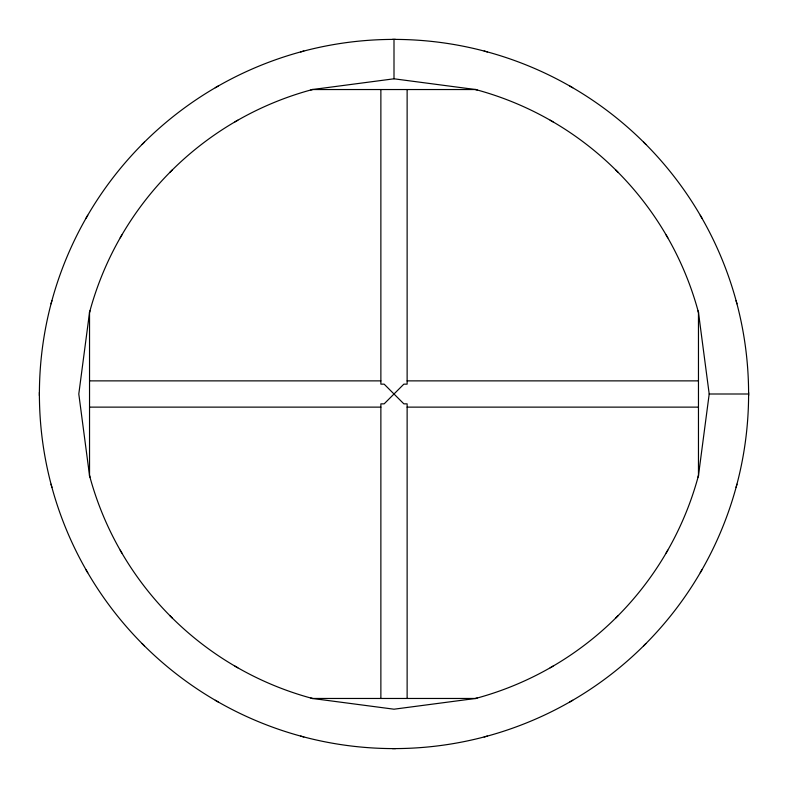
<?xml version="1.0" encoding="UTF-8"?>
<svg xmlns="http://www.w3.org/2000/svg" width="788" height="788" viewBox="0 0 788 788"><rect width="100%" height="100%" fill="white"/><g stroke="black" fill="none" stroke-linecap="round" stroke-linejoin="round"><path stroke-width="1.18" d="M89.537 312.422L78.8 394L89.537 475.578A315.2 315.2 0 0 0 312.422 698.464L394 709.2L475.578 698.464A315.2 315.2 0 0 0 698.464 475.578L709.2 394L698.464 312.422A315.2 315.2 0 0 0 475.578 89.537L394 78.8L312.422 89.537A315.2 315.2 0 0 0 89.537 312.422L89.537 475.578M51.062 303.813L51.91 300.642M89.399 312.944L89.97 310.836M698.03 477.164L698.601 475.056M736.09 487.358L736.938 484.187M86.089 218.118L87.724 215.282M120.209 237.818L121.854 234.982M666.146 553.018L667.791 550.182M700.276 572.718L701.911 569.882M142.096 144.421L144.421 142.096M169.962 172.276L172.276 169.962M615.724 618.038L618.038 615.724M643.579 645.904L645.904 643.579M215.282 87.724L218.118 86.089M234.982 121.854L237.818 120.209M550.182 667.791L553.018 666.146M569.882 701.911L572.718 700.276M300.642 51.91L303.813 51.062M310.836 89.97L312.944 89.399M475.056 698.601L477.164 698.03M484.187 736.938L487.358 736.09M392.355 39.4L395.645 39.4M312.422 89.537L475.578 89.537M89.537 380.87L380.87 380.87M407.13 380.87L698.464 380.87M709.2 394L748.6 394A354.6 354.6 0 0 0 216.7 86.907A354.6 354.6 0 0 0 216.7 701.093A354.6 354.6 0 0 0 748.6 394M89.537 407.13L380.87 407.13M407.13 407.13L698.464 407.13M312.422 698.464L475.578 698.464M392.355 748.6L395.645 748.6M484.187 51.062L487.358 51.91M475.056 89.399L477.164 89.97M310.836 698.03L312.944 698.601M300.642 736.09L303.813 736.938M569.882 86.089L572.718 87.724M550.182 120.209L553.018 121.854M234.982 666.146L237.818 667.791M215.282 700.276L218.118 701.911M643.579 142.096L645.904 144.421M615.724 169.962L618.038 172.276M169.962 615.724L172.276 618.038M142.096 643.579L144.421 645.904M700.276 215.282L701.911 218.118M666.146 234.982L667.791 237.818M120.209 550.182L121.854 553.018M86.089 569.882L87.724 572.718M736.09 300.642L736.938 303.813M698.03 310.836L698.601 312.944M89.399 475.056L89.97 477.164M51.062 484.187L51.91 487.358M748.6 392.355L748.6 395.645M698.464 312.422L698.464 475.578M407.13 89.537L407.13 384.15L403.85 384.15L384.15 403.85L380.87 403.85L380.87 698.464M407.13 698.464L407.13 403.85L403.85 403.85L384.15 384.15L380.87 384.15L380.87 89.537M394 39.4L394 78.8M39.4 392.355L39.4 395.645"/></g></svg>
